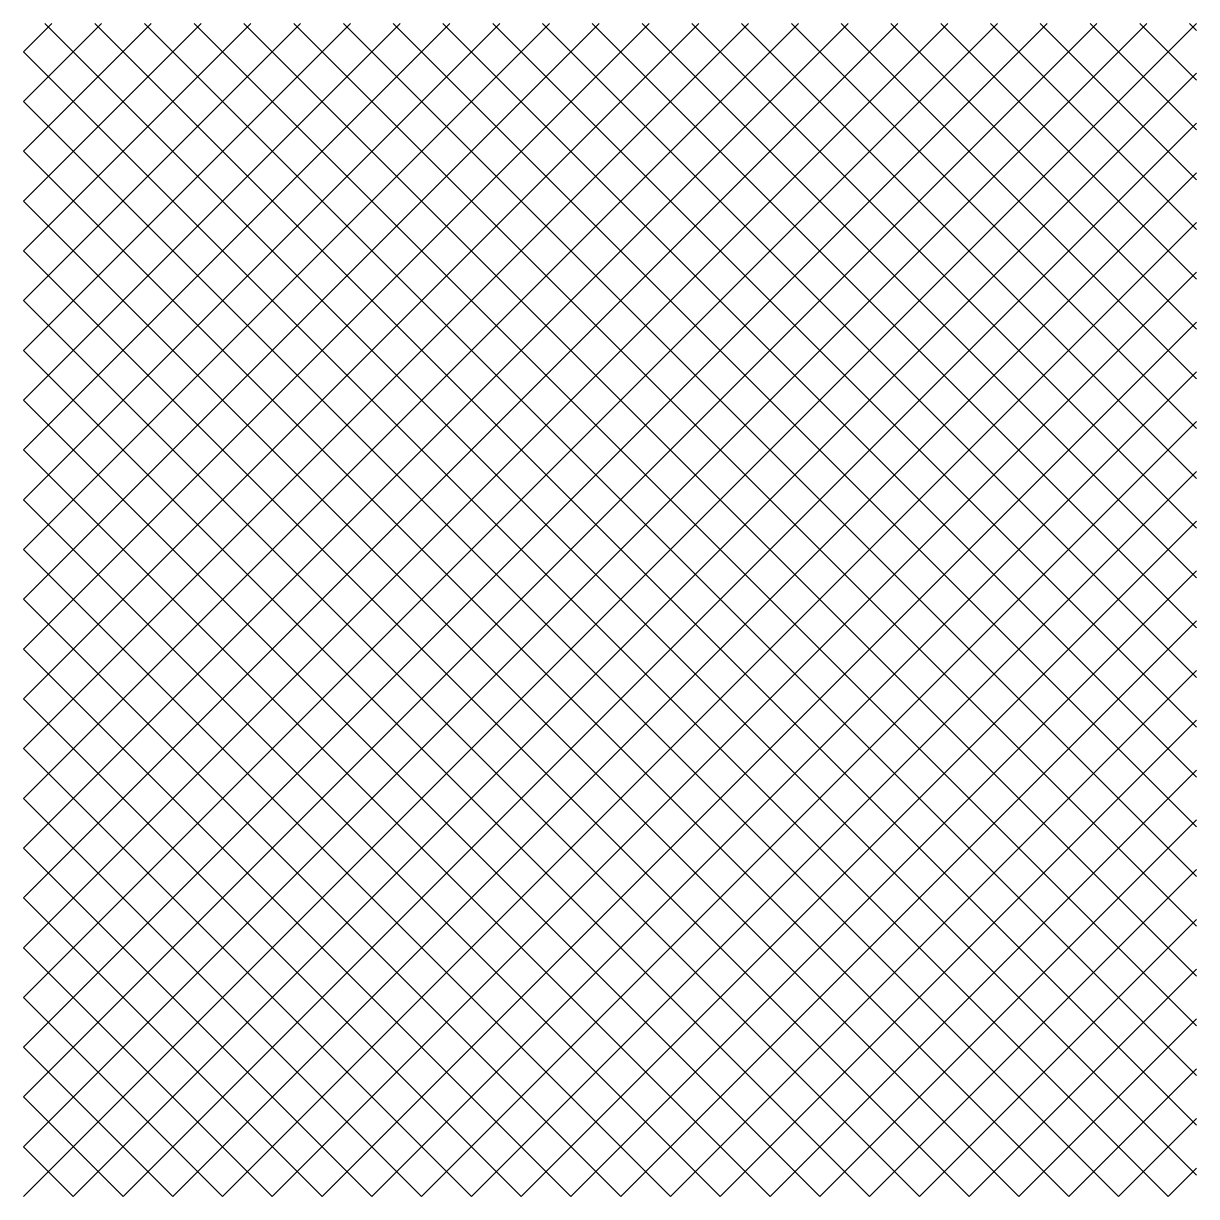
# Model space of a CAD drawing. Header units: millimetres. Extents: x 0 to 100, y 0 to 100.
import ezdxf

# ---------------------------------------------------------------- set-up
doc = ezdxf.new("R2010")
doc.units = ezdxf.units.MM
doc.linetypes.add('K5LT32768', pattern=[0])

msp = doc.modelspace()

# ---------------------------------------------------------------- linework, layer by layer
at = {"color": 7, "linetype": 'K5LT32768', "lineweight": 18}
for p, q in [((0, 0), (100, 100)), ((0, 4.24), (95.76, 100)), ((0, 8.49), (91.51, 100)), ((0, 12.73), (87.27, 100)), ((0, 16.97), (83.03, 100)), ((0, 21.21), (78.79, 100)), ((0, 25.46), (74.54, 100)), ((0, 29.7), (70.3, 100)), ((0, 33.94), (66.06, 100)), ((0, 38.18), (61.82, 100)), ((0, 42.43), (57.57, 100)), ((0, 46.67), (53.33, 100)), ((0, 50.91), (49.09, 100)), ((0, 55.15), (44.85, 100)), ((0, 59.4), (40.6, 100)), ((0, 63.64), (36.36, 100)), ((0, 67.88), (32.12, 100)), ((0, 72.12), (27.88, 100)), ((0, 76.37), (23.63, 100)), ((0, 80.61), (19.39, 100)), ((0, 84.85), (15.15, 100)), ((0, 89.1), (10.9, 100)), ((0, 93.34), (6.66, 100)), ((0, 97.58), (2.42, 100)), ((100, 1.82), (1.82, 100)), ((100, 6.07), (6.07, 100)), ((100, 10.31), (10.31, 100)), ((100, 14.55), (14.55, 100)), ((100, 18.79), (18.79, 100)), ((100, 23.04), (23.04, 100)), ((100, 27.28), (27.28, 100)), ((100, 31.52), (31.52, 100)), ((100, 35.76), (35.76, 100)), ((100, 40.01), (40.01, 100)), ((100, 44.25), (44.25, 100)), ((100, 48.49), (48.49, 100)), ((100, 52.74), (52.74, 100)), ((100, 56.98), (56.98, 100)), ((100, 61.22), (61.22, 100)), ((100, 65.46), (65.46, 100)), ((100, 69.71), (69.71, 100)), ((100, 73.95), (73.95, 100)), ((100, 78.19), (78.19, 100)), ((100, 82.43), (82.43, 100)), ((100, 86.68), (86.68, 100)), ((100, 90.92), (90.92, 100)), ((100, 95.16), (95.16, 100)), ((100, 99.4), (99.4, 100)), ((97.58, 0), (0, 97.58)), ((4.24, 0), (100, 95.76)), ((93.34, 0), (0, 93.34)), ((8.49, 0), (100, 91.51)), ((89.1, 0), (0, 89.1)), ((12.73, 0), (100, 87.27)), ((84.85, 0), (0, 84.85)), ((16.97, 0), (100, 83.03)), ((80.61, 0), (0, 80.61)), ((21.21, 0), (100, 78.79)), ((76.37, 0), (0, 76.37)), ((25.46, 0), (100, 74.54)), ((72.12, 0), (0, 72.12)), ((29.7, 0), (100, 70.3)), ((67.88, 0), (0, 67.88)), ((33.94, 0), (100, 66.06)), ((63.64, 0), (0, 63.64)), ((38.18, 0), (100, 61.82)), ((59.4, 0), (0, 59.4)), ((42.43, 0), (100, 57.57)), ((55.15, 0), (0, 55.15)), ((46.67, 0), (100, 53.33)), ((50.91, 0), (0, 50.91)), ((50.91, 0), (100, 49.09)), ((46.67, 0), (0, 46.67)), ((55.15, 0), (100, 44.85)), ((42.43, 0), (0, 42.43)), ((59.4, 0), (100, 40.6)), ((38.18, 0), (0, 38.18)), ((63.64, 0), (100, 36.36)), ((33.94, 0), (0, 33.94)), ((67.88, 0), (100, 32.12)), ((29.7, 0), (0, 29.7)), ((72.12, 0), (100, 27.88)), ((25.46, 0), (0, 25.46)), ((76.37, 0), (100, 23.63)), ((21.21, 0), (0, 21.21)), ((80.61, 0), (100, 19.39)), ((16.97, 0), (0, 16.97)), ((84.85, 0), (100, 15.15)), ((12.73, 0), (0, 12.73)), ((89.1, 0), (100, 10.9)), ((8.49, 0), (0, 8.49)), ((93.34, 0), (100, 6.66)), ((4.24, 0), (0, 4.24)), ((97.58, 0), (100, 2.42))]:
    msp.add_line(p, q, dxfattribs=at)

doc.saveas('drawing.dxf')
